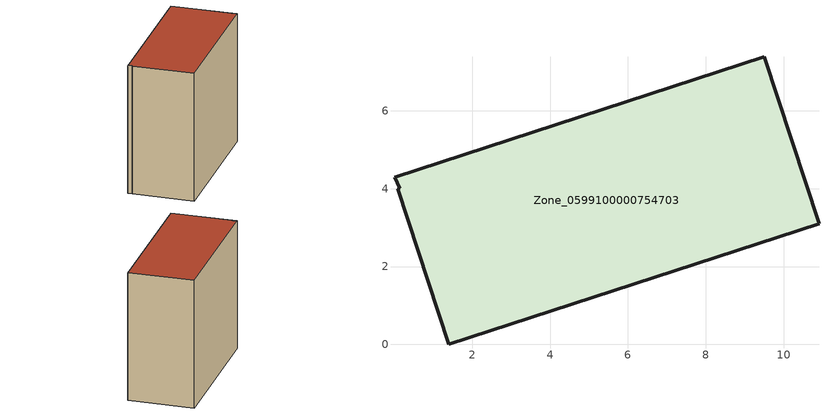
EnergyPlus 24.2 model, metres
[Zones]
Zone_0599100000754703
 floor ground (C_G): 0.1,4 0.14,4.02 0.01,4.29 9.51,7.39 10.91,3.11 1.4,0 z3.81
 wall outside (C_F): 1.4,0 10.91,3.11 9.51,7.39 0.01,4.29 0.14,4.02 0.1,4 1.4,0 z3.81:12.92
 roof outside (C_R): 0.14,4.02 0.1,4 1.4,0 10.91,3.11 9.51,7.39 0.01,4.29 z12.92
[BUILDING]
Pand.0599100000754703: North Axis=0; Terrain=City; Loads Convergence Tolerance Value=0.04; Temperature Convergence Tolerance Value=0.4; Solar Distribution=FullExterior; Maximum Number of Warmup Days=25; Minimum Number of Warmup Days=1
[Site:Location]
Rotterdam.The.Hague.AP_ZH_NLD Design_Conditions: Latitude=51.96; Longitude=4.45; Time Zone=1; Elevation=-4.5
[SITE:GROUNDTEMPERATURE:BUILDINGSURFACE]
18, 18, 18, 18, 18, 18, 18, 18, 18, 18, 18, 18
[MATERIAL] Thermal Absorptance=0.9; Solar Absorptance=0.7; Visible Absorptance=0.7
Name | Roughness | Thickness | Conductivity | Density | Specific Heat
G.TI.2006-2014 | MediumSmooth | 0.15 | 0.06 | 540 | 1210
F.TI.2006-2014 | Rough | 0.3 | 0.12 | 1920 | 840
R.TI.2006-2014 | MediumRough | 0.2 | 0.08 | 1500 | 1000
[CONSTRUCTION]
C_G: G.TI.2006-2014
C_F: F.TI.2006-2014
C_R: R.TI.2006-2014
[ZONE]
Zone_0599100000754703: Type=1; Multiplier=1; Ceiling Height=Autocalculate; Volume=Autocalculate; Floor Area=autocalculate; Part of Total Floor Area=Yes
[ZONEINFILTRATION:DESIGNFLOWRATE]
Infil_Zone_0599100000754703: Zone or ZoneList or Space or SpaceList=Zone_0599100000754703; Schedule=AlwaysOn; Design Flow Rate Calculation Method=Flow/Area; Flow Rate per Floor Area=0.0015; Constant Term Coefficient=1; Temperature Term Coefficient=0; Velocity Term Coefficient=0; Velocity Squared Term Coefficient=0
[HVACTEMPLATE:ZONE:IDEALLOADSAIRSYSTEM]
Zone_0599100000754703: Maximum Heating Supply Air Temperature=50; Minimum Cooling Supply Air Temperature=13; Maximum Heating Supply Air Humidity Ratio=0.0156; Minimum Cooling Supply Air Humidity Ratio=0.0077; Heating Limit=NoLimit; Cooling Limit=NoLimit; Dehumidification Control Type=ConstantSensibleHeatRatio; Cooling Sensible Heat Ratio=0.7; Dehumidification Setpoint=60; Humidification Control Type=None; Humidification Setpoint=30; Outdoor Air Method=None; Outdoor Air Flow Rate per Person=0.00944; Outdoor Air Flow Rate per Zone Floor Area=0; Outdoor Air Flow Rate per Zone=0; Demand Controlled Ventilation Type=None; Outdoor Air Economizer Type=NoEconomizer; Heat Recovery Type=None; Sensible Heat Recovery Effectiveness=0.7; Latent Heat Recovery Effectiveness=0.65
[ZONECONTROL:THERMOSTAT]
ThermostatControl_Zone_0599100000754703: Zone or ZoneList=Zone_0599100000754703; Control Type Schedule=DualSetpointControlType; Control 1=Thermostat_Zone_0599100000754703; Temperature Difference Between Cutout And Setpoint=0
[THERMOSTATSETPOINT:DUALSETPOINT]
Thermostat_Zone_0599100000754703: Heating Setpoint Temperature Schedule=HeatingSetpoint_Zone_0599100000754703; Cooling Setpoint Temperature Schedule=CoolingSetpoint_Zone_0599100000754703
[SCHEDULE:COMPACT]
HeatingSetpoint_Zone_0599100000754703: Through: 12/31, For: AllDays, Until: 24:00, 21
CoolingSetpoint_Zone_0599100000754703: Through: 12/31, For: AllDays, Until: 24:00, 24
DualSetpointControlType: Through: 12/31, For: AllDays, Until: 24:00, 4
AlwaysOn: Through: 12/31, For: AllDays, Until: 24:00, 1
